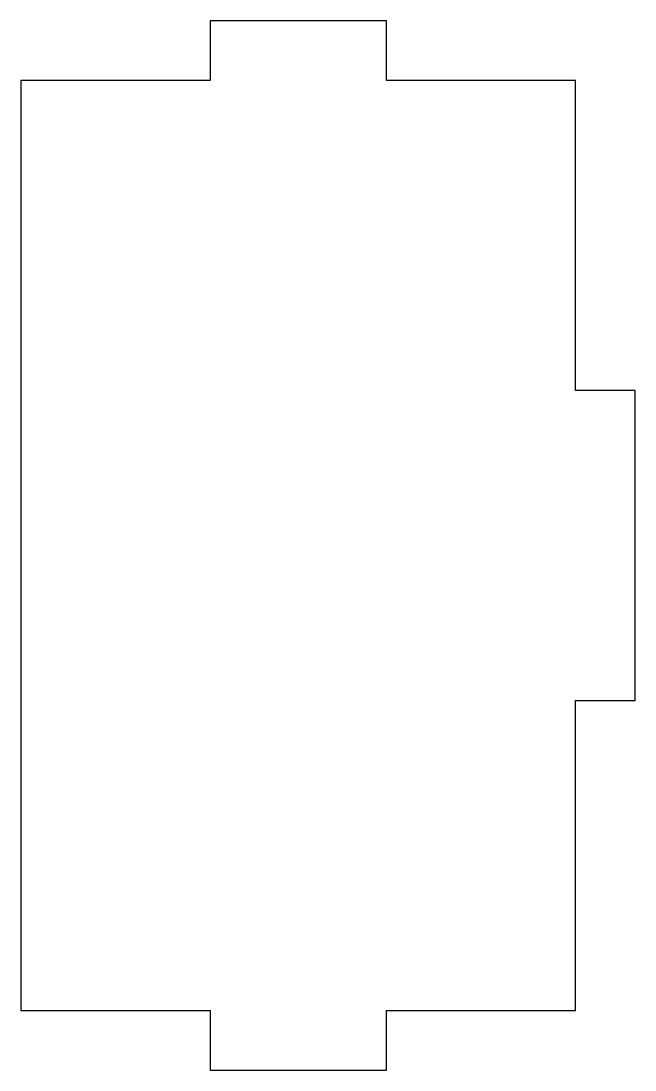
# Model space of a CAD drawing. Header units: millimetres. Extents: x 0 to 42.4, y 0 to 72.4.
import ezdxf

# ---------------------------------------------------------------- set-up
doc = ezdxf.new("R2010")
doc.units = ezdxf.units.MM
doc.layers.get('0').update_dxf_attribs({"linetype": 'CONTINUOUS'})

msp = doc.modelspace()

# ---------------------------------------------------------------- linework, layer by layer
msp.add_lwpolyline([(38.3, 46.9), (38.3, 68.3), (25.233, 68.3), (25.233, 72.4), (13.067, 72.4), (13.067, 68.3), (0, 68.3), (0, 4.1), (13.067, 4.1), (13.067, 0), (25.233, 0), (25.233, 4.1), (38.3, 4.1), (38.3, 25.5), (42.4, 25.5), (42.4, 46.9)], close=True)

doc.saveas('drawing.dxf')
